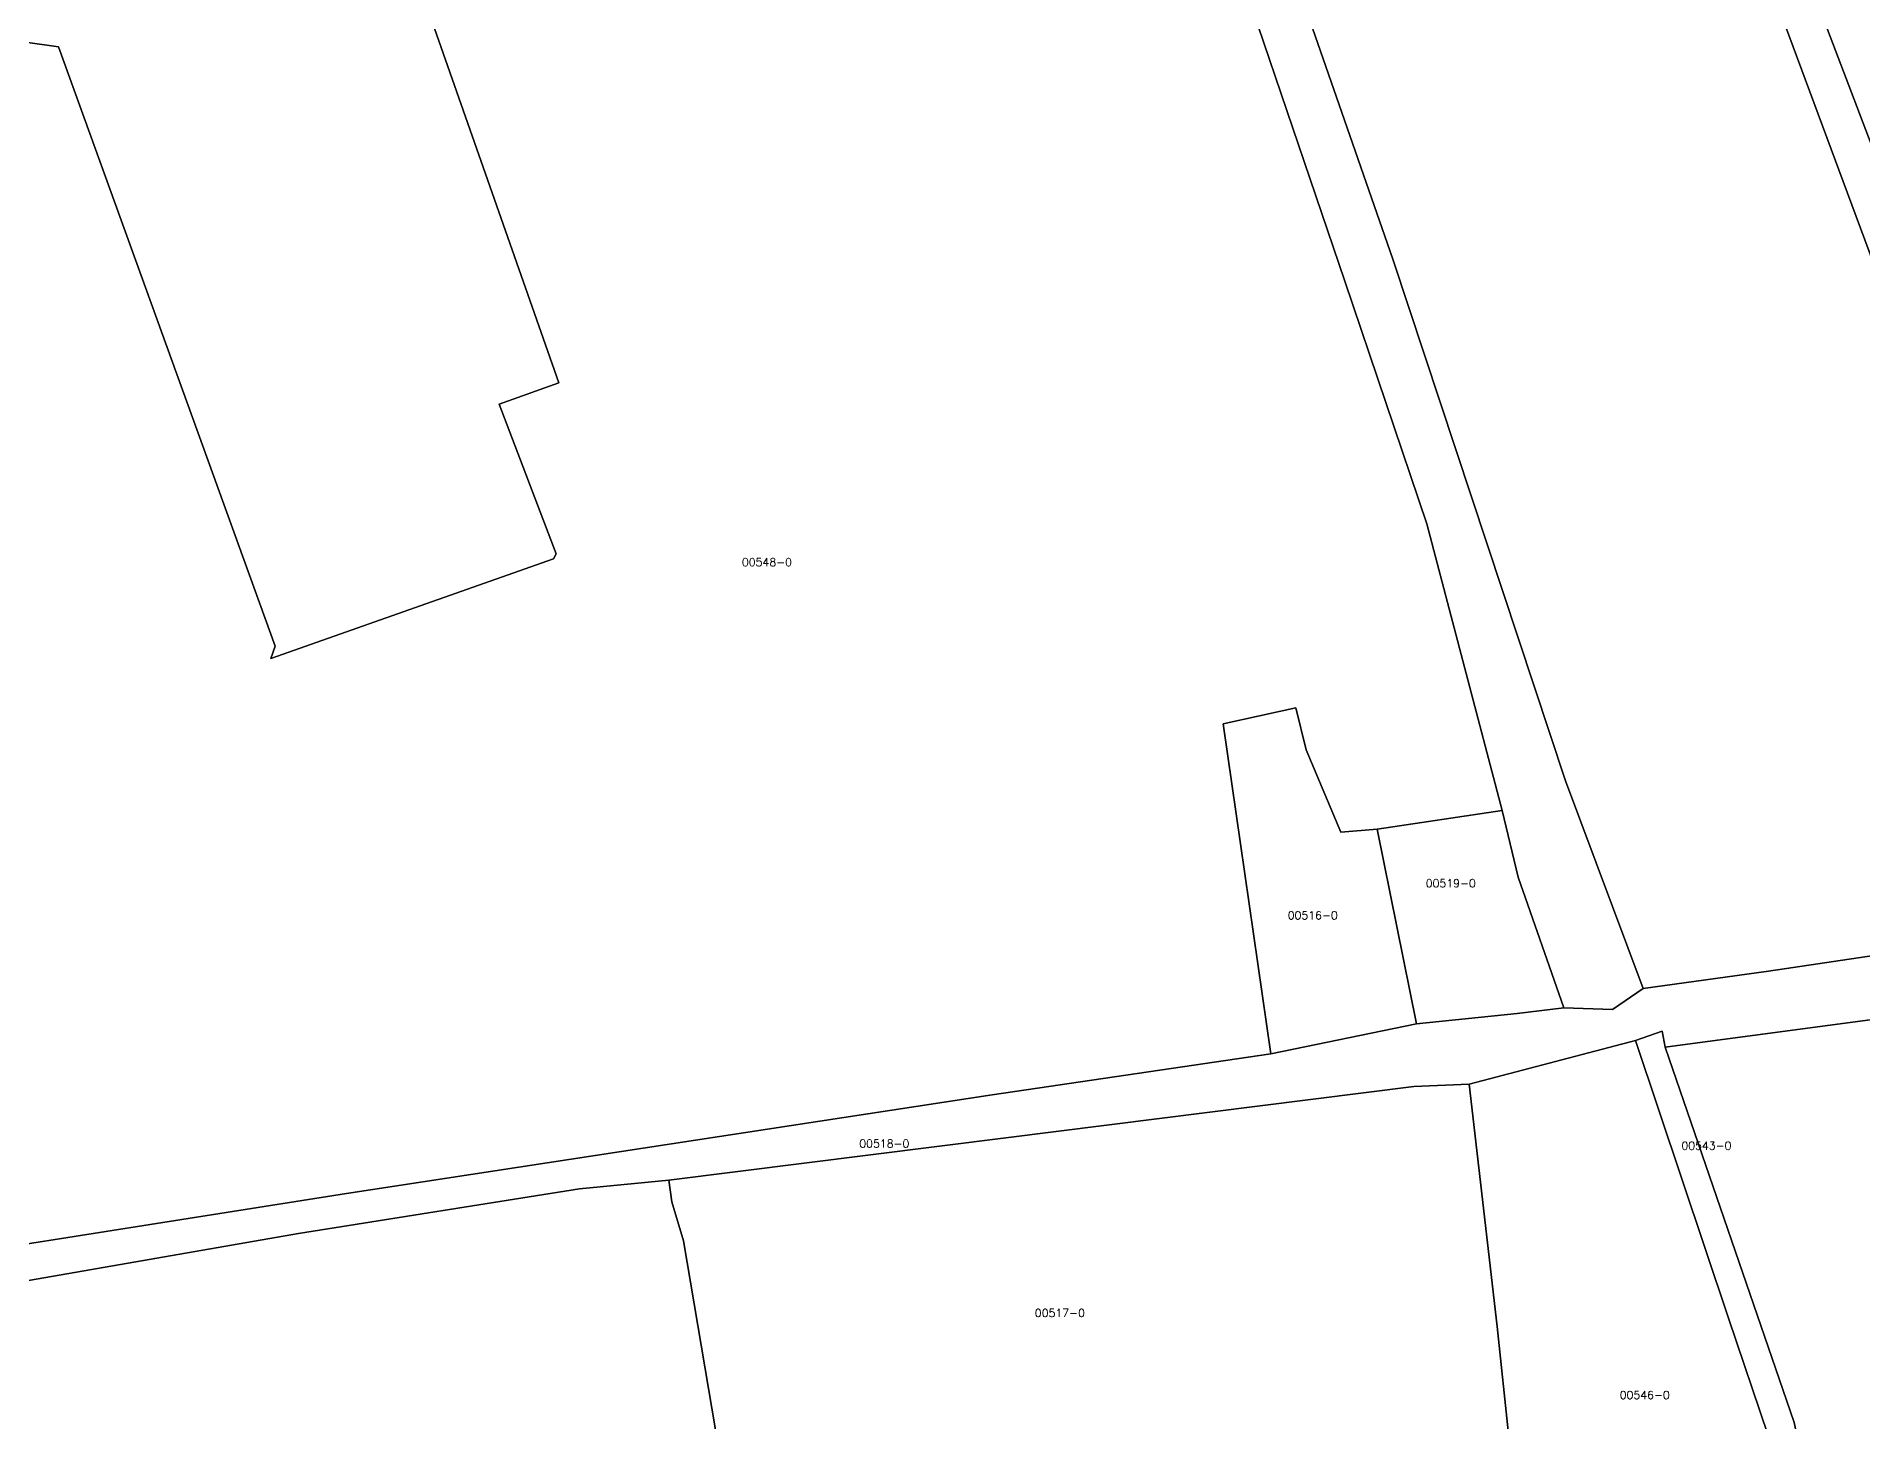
# Model space of a CAD drawing. Header units: metres. Extents: x 7423707 to 7427500, y 4706661 to 4708784.
# Drawn here: x 7424862.4 to 7425090.5, y 4707241.9 to 4707414.9 of the extents above; entities that cross this region are included whole.
import ezdxf

# ---------------------------------------------------------------- set-up
doc = ezdxf.new("R2010")
doc.units = ezdxf.units.M
doc.layers.add('Numrat_Parcelave', color=7, linetype='Continuous')
doc.layers.add('Parcelat_kadastrale2021', color=7, linetype='Continuous')
doc.styles.get("Standard").update_dxf_attribs({"font": 'simplex.shx'})

msp = doc.modelspace()

# ---------------------------------------------------------------- linework, layer by layer
at = {"layer": 'Parcelat_kadastrale2021'}
for points in [[(7425051.56, 4707649.91), (7425107.78, 4707632.35), (7425128.34, 4707581.77), (7425138.68, 4707553.85), (7425169.24, 4707476.47), (7425185.06, 4707434.34), (7425230.83, 4707320.87), (7425173.81, 4707312.93), (7425130.15, 4707305.68), (7425113.32, 4707345.68), (7425099.27, 4707381.39), (7425080.82, 4707429.84), (7425078.47, 4707428.81), (7425029.63, 4707552.17), (7424986.09, 4707665.02), (7424994.02, 4707667.75), (7425016.76, 4707660.86)], [(7425124.69, 4707305), (7425078.77, 4707298.17), (7425063.12, 4707296.02), (7425053.41, 4707321.94), (7425031.86, 4707387.12), (7425006.08, 4707461.28), (7424990.2, 4707503.95), (7424970.79, 4707560.95), (7424950.67, 4707620.62), (7424951.56, 4707634.39), (7424948.15, 4707648.41), (7424983.2, 4707663.75), (7425003.74, 4707612.03), (7425024.41, 4707558.81), (7425055.91, 4707479.28), (7425076.58, 4707427.93), (7425098.16, 4707369.82), (7425119.66, 4707317.45)], [(7424986.09, 4707665.02), (7425029.63, 4707552.17), (7425078.47, 4707428.81), (7425080.82, 4707429.84), (7425099.27, 4707381.39), (7425113.32, 4707345.68), (7425130.15, 4707305.68), (7425127.02, 4707304.75), (7425124.69, 4707305), (7425119.66, 4707317.45), (7425098.16, 4707369.82), (7425076.58, 4707427.93), (7425055.91, 4707479.28), (7425024.41, 4707558.81), (7425003.74, 4707612.03), (7424983.2, 4707663.75)], [(7425053.22, 4707293.59), (7425047.5, 4707309.94), (7425045.51, 4707318.23), (7425036.08, 4707354.05), (7425025.83, 4707384.38), (7425000.48, 4707459.04), (7424987.6, 4707493.13), (7424956.78, 4707580.15), (7424943.9, 4707616.37), (7424938.8, 4707632.22), (7424943.79, 4707633.37), (7424943.53, 4707646.38), (7424945.1, 4707647.1), (7424948.15, 4707648.41), (7424951.56, 4707634.39), (7424950.67, 4707620.62), (7424970.79, 4707560.95), (7424990.2, 4707503.95), (7425006.08, 4707461.28), (7425031.86, 4707387.12), (7425053.41, 4707321.94), (7425063.12, 4707296.02), (7425059.29, 4707293.39)], [(7424788.6, 4707477.92), (7424792.23, 4707504), (7424797.06, 4707522.84), (7424801.45, 4707531.64), (7424811.39, 4707544.64), (7424862.51, 4707569.15), (7424939.62, 4707606.11), (7424987.01, 4707471.33), (7424987.68, 4707465.19), (7424985.03, 4707459.67), (7424926.59, 4707439.28), (7424932.35, 4707423.93), (7424911.8, 4707416.79), (7424927.64, 4707371.66), (7424920.2, 4707369.01), (7424927.3, 4707350.32), (7424926.99, 4707349.68), (7424891.64, 4707337.25), (7424892.2, 4707338.77), (7424865.13, 4707413.66), (7424768, 4707427.43), (7424773.3, 4707447.54)], [(7425029.88, 4707315.9), (7425034.78, 4707291.61), (7425016.58, 4707287.87), (7425010.63, 4707329.09), (7425019.73, 4707331.07), (7425021.01, 4707325.82), (7425025.33, 4707315.54)], [(7425047.5, 4707309.94), (7425053.22, 4707293.59), (7425047.38, 4707292.89), (7425034.78, 4707291.61), (7425029.88, 4707315.9), (7425045.51, 4707318.23)], [(7425143.15, 4707259.7), (7425153.91, 4707231.04), (7425114.9, 4707223.91), (7425085.8, 4707224.03), (7425081.99, 4707241.8), (7425065.88, 4707288.67), (7425101.14, 4707293.41), (7425127.53, 4707298.18)], [(7425056.92, 4707189.06), (7425058.27, 4707190.14), (7425059.62, 4707191.23), (7425074.82, 4707213.48), (7425081.51, 4707227.97), (7425078.74, 4707240.18), (7425073.78, 4707254.81), (7425062.15, 4707289.53), (7425065.48, 4707290.7), (7425065.88, 4707288.67), (7425081.99, 4707241.8), (7425085.8, 4707224.03), (7425061.91, 4707189.33), (7425060.84, 4707187.87), (7425060.09, 4707187.2), (7425058.72, 4707186.43), (7425036.63, 4707166.69), (7425011.77, 4707160.74), (7425007.83, 4707165.28), (7425001.09, 4707171.3), (7425017.26, 4707172.94), (7425032.44, 4707176.13)], [(7425059.62, 4707191.23), (7425043.05, 4707225.61), (7425047.77, 4707226.16), (7425044.86, 4707253.8), (7425041.37, 4707284.05), (7425062.15, 4707289.53), (7425073.78, 4707254.81), (7425078.74, 4707240.18), (7425081.51, 4707227.97), (7425074.82, 4707213.48)], [(7424949.89, 4707225.12), (7424943.22, 4707264.51), (7424941.74, 4707269.38), (7424941.38, 4707272.06), (7424983.51, 4707277.36), (7425034.47, 4707283.77), (7425041.37, 4707284.05), (7425044.86, 4707253.8), (7425047.77, 4707226.16), (7425043.05, 4707225.61), (7425059.62, 4707191.23), (7425058.27, 4707190.14), (7425056.92, 4707189.06), (7425041.15, 4707224.97), (7425017.03, 4707224.82), (7425006.87, 4707224.42)]]:
    msp.add_lwpolyline(points, close=True, dxfattribs=at)
for points in [[(7425000.48, 4707459.04), (7425025.83, 4707384.38), (7425036.08, 4707354.05), (7425045.51, 4707318.23), (7425029.88, 4707315.9), (7425025.33, 4707315.54), (7425021.01, 4707325.82), (7425019.73, 4707331.07), (7425010.63, 4707329.09), (7425016.58, 4707287.87), (7424981.77, 4707282.71), (7424901.13, 4707270.4), (7424826.17, 4707258.56)], [(7424768, 4707427.43), (7424865.13, 4707413.66), (7424892.2, 4707338.77), (7424891.64, 4707337.25), (7424926.99, 4707349.68), (7424927.3, 4707350.32), (7424920.2, 4707369.01), (7424927.64, 4707371.66), (7424911.8, 4707416.79)], [(7424826.17, 4707258.56), (7424901.13, 4707270.4), (7424981.77, 4707282.71), (7425016.58, 4707287.87), (7425034.78, 4707291.61), (7425047.38, 4707292.89), (7425053.22, 4707293.59), (7425059.29, 4707293.39), (7425063.12, 4707296.02), (7425078.77, 4707298.17), (7425124.69, 4707305)], [(7425101.14, 4707293.41), (7425065.88, 4707288.67), (7425065.48, 4707290.7), (7425062.15, 4707289.53), (7425041.37, 4707284.05), (7425034.47, 4707283.77), (7424983.51, 4707277.36), (7424941.38, 4707272.06), (7424930.24, 4707270.97), (7424895.12, 4707265.42), (7424851.29, 4707257.79)], [(7424808.66, 4707240.59), (7424812.28, 4707247.41), (7424816.97, 4707251.46), (7424851.29, 4707257.79), (7424895.12, 4707265.42), (7424930.24, 4707270.97), (7424941.38, 4707272.06), (7424941.74, 4707269.38), (7424943.22, 4707264.51), (7424949.89, 4707225.12)]]:
    msp.add_lwpolyline(points, dxfattribs=at)

# ---------------------------------------------------------------- texts
at = {"layer": 'Numrat_Parcelave'}
for s, p in [('00548-0', (7424950.51, 4707348.77)), ('00519-0', (7425035.95, 4707308.66)), ('00516-0', (7425018.7, 4707304.65)), ('00518-0', (7424965.18, 4707276.14)), ('00543-0', (7425067.89, 4707275.87)), ('00517-0', (7424987.11, 4707254.98)), ('00546-0', (7425060.18, 4707244.73))]:
    msp.add_text(s, height=1, dxfattribs=at).set_placement(p)

doc.saveas('drawing.dxf')
